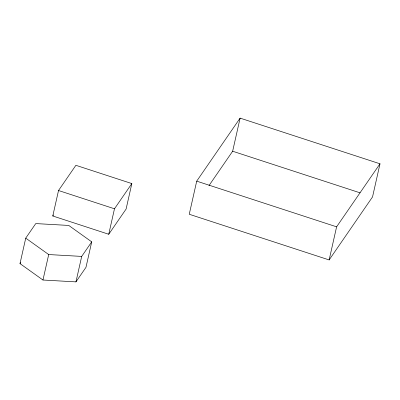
<?xml version="1.0" encoding="UTF-8"?>
<svg xmlns="http://www.w3.org/2000/svg" width="400" height="400" viewBox="0 0 400 400"><rect width="100%" height="100%" fill="white"/><g stroke="black" fill="none" stroke-linecap="round" stroke-linejoin="round"><path stroke-width="0.6" d="M20 263.61L25.74 238.14L35.76 223.58L68.75 225.44L91.72 241.855L85.98 267.325L75.955 281.88L42.965 280.02L20 263.61L20.69 262.605M52.785 215.99L58.525 190.52L75.885 165.31L131.84 183.58L126.1 209.05L108.74 234.26L52.785 215.99L53.495 214.96M42.965 280.02L48.705 254.555L25.74 238.14M75.955 281.88L81.695 256.41L91.72 241.855M108.74 234.26L114.48 208.79L131.84 183.58M196.71 181.15L189.25 214.26L329.14 259.94L372.54 196.91L380 163.8L240.11 118.12L196.71 181.15L336.6 226.83L380 163.8M209.01 185.565L232.645 151.23L240.11 118.12M329.14 259.94L336.6 226.83M48.705 254.555L81.695 256.41M232.645 151.23L360.09 192.845M58.525 190.52L114.48 208.79"/></g></svg>
